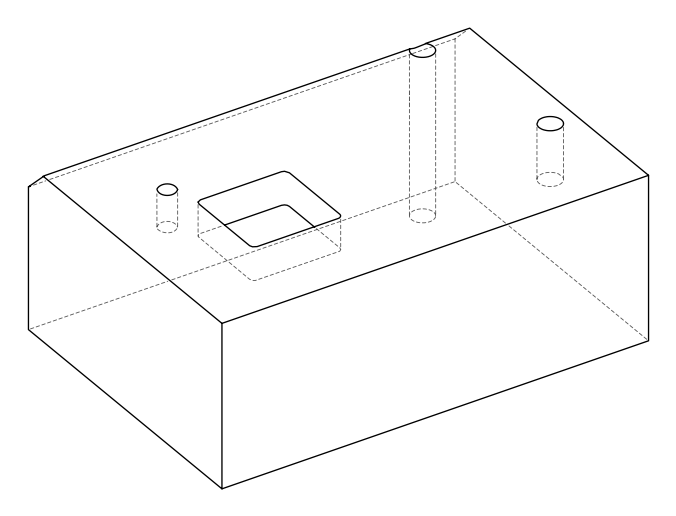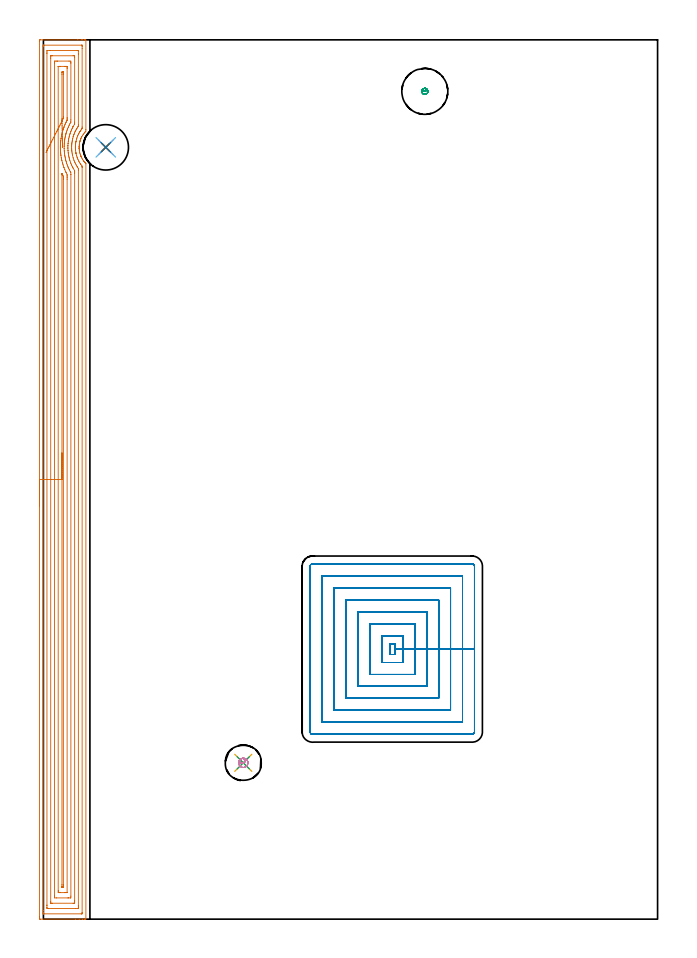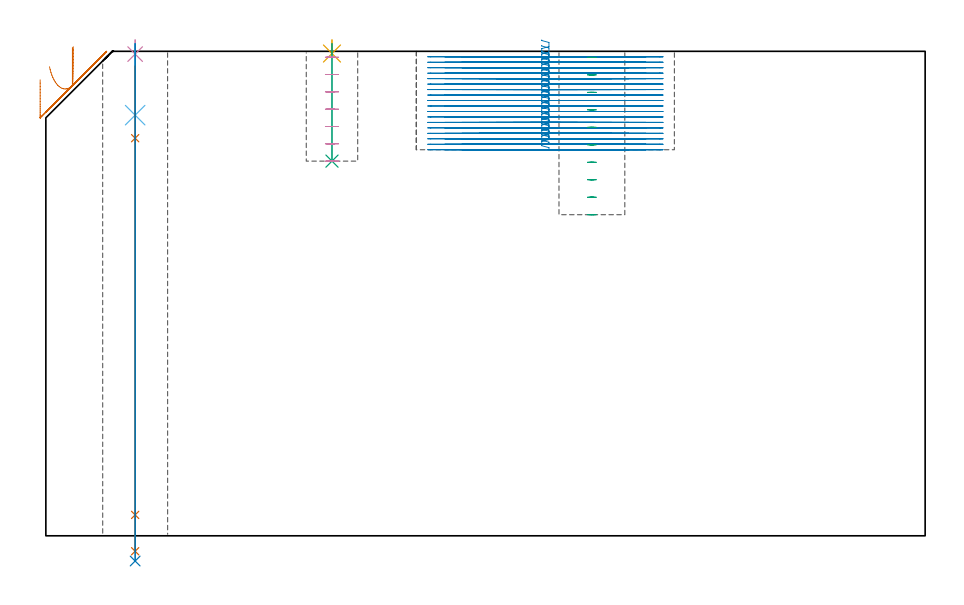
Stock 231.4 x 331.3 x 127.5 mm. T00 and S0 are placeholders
(PLAN: 10 operations, 8 tool changes, 60.2 min)
(1 AREA_MILL | FG_CHAMFER_SURFACE | UGT0205_001 | 18.8 min | 50732 mm3)
(2 MILL_RECTANGULAR_POCKET | POCKET_RECTANGULAR_STRAIGHT | NXT0201_008 | Follow Part, ap 1.5, ae 75% | 39.08 min | 122983 mm3)
(3 MILL_BLIND_HOLE_FROM_SOLID_MATERIAL | STEP1POCKET | UGT0201_133 | Spiral | 0.44 min | 10128 mm3)
(4 SPOT_DRILL | STEP1HOLE | NXT0321_9005460120000 | 0.03 min | 1 mm3)
(5 SPOT_DRILL_1 | STEP1POCKET_1 | NXT0321_9005460120000 | 0.03 min | 3 mm3)
(6 DRILL_BLIND_HOLE_INTO_CENTER | STEP1HOLE | NXT0301_083 | 0.08 min | 1522 mm3)
(7 GUN_DRILL_THROUGH_HOLE | STEP1HOLE | UGT0307_008 | 0.63 min | 10613 mm3)
(8 DRILL_TO_ENLARGE_THROUGH_HOLE | STEP1HOLE | UGT0301_242 | 0.55 min | 17088 mm3)
(9 DRILL_BLIND_HOLE_INTO_CENTER_1 | STEP1POCKET_1 | NXT0301_128 | 0.13 min | 3145 mm3)
(10 MILL_ROUGH_BLIND_HOLE_CONTOUR | STEP1POCKET_1 | NXT0201_010 | Spiral | 0.49 min | 982 mm3)
(TOOL UGT0205_001 | Chamfer Mill 20 x 3 x 45 deg. | D20 FL50 Z2)
(TOOL NXT0201_008 | ENDMILL 6mm [2P460-0600-NA 1630] | D6 FL26 Z6)
(TOOL UGT0201_133 | Carbide End Mill 15.0 | D15 FL30 Z4)
(TOOL NXT0321_9005460120000 | NC Spot Drill, 142deg, 12mm, Carbide, Uncoated | D12 PA142 FL30 Z2)
(TOOL NXT0301_083 | Carbide Drill 11.2mm [860.1-1120-056A1-MM 2214] | D11.2 PA140 FL72 Z2)
(TOOL UGT0307_008 | Gun Drill 11 mm | D11 PA130 FL24 Z1)
(TOOL UGT0301_242 | Twist Drill 17.1 mm | D17.1 PA118 FL130 Z2)
(TOOL NXT0301_128 | Carbide Drill 12mm [861.1-1200-036A1-GP GC34] | D12 PA150 FL37.4 Z2)
(TOOL NXT0201_010 | ENDMILL 10mm [2P460-1000-NA 1630] | D10 FL30 Z6)
(OP 1 AREA_MILL)
G17 G21 G94 G90
T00 M6
G54
G17 G0 G90 X-1.5 Y155.65 S1061 M3
G43 Z137.5 H0
Z120.
G94 G1 Y155.688 Z119.128 F250.
Y155.802 Z118.264
Y155.991 Z117.412
Y156.253 Z116.58
Y156.587 Z115.774
Y156.99 Z115.
Y157.458 Z114.264
Y157.99 Z113.572
Y158.579 Z112.929
Y159.222 Z112.34
Y159.914 Z111.809
Y160.65 Z111.34
Y161.424 Z110.937
Y162.23 Z110.603
Y163.062 Z110.341
Y163.914 Z110.152
Y164.778 Z110.038
Y165.65 Z110.
X-1.499 Y330.667 Z110.001
X-1.497 Y331.078 Z110.002
X-1.492 Y331.29 Z110.005
X-1.093 Y331.3 Z110.404
X12.959 Z124.453
X14.351 Z125.847
X14.715 Z126.21
X15.444 Z126.944
X15.663 Z127.162
X15.833 Y331.298 Z127.326
X15.997 Y331.29 Z127.489
X16. Y331.114 Z127.5
Y297.574
X15.998 Y296.896 Z127.488
X15.897 Y296.785 Z127.392
X15.806 Y296.69 Z127.306
X15.727 Y296.606 Z127.227
X15.357 Y296.166 Z126.855
X15.006 Y295.712 Z126.504
X14.722 Y295.267 Z126.219
X14.46 Y294.818 Z125.958
X14.277 Y294.454 Z125.776
X14.263 Y294.423 Z125.763
X14.109 Y294.084 Z125.607
X14.075 Y293.997 Z125.572
X14.047 Y293.924 Z125.544
X14.006 Y293.808 Z125.503
X13.917 Y293.55 Z125.411
X13.892 Y293.479 Z125.387
X13.85 Y293.346 Z125.349
X13.837 Y293.303 Z125.336
X13.779 Y293.102 Z125.272
X13.757 Y293.031 Z125.251
X13.649 Y292.585 Z125.145
X13.622 Y292.445 Z125.119
X13.579 Y292.208 Z125.072
X13.564 Y292.137 Z125.06
X13.544 Y291.994 Z125.043
X13.503 Y291.69 Z125.003
X13.468 Y291.243 Z124.967
X13.461 Y291.034 Z124.956
Y291.02 Z124.955
X13.451 Y290.796 Z124.95
X13.465 Y290.491 Z124.958
X13.466 Y290.438 Z124.962
X13.467 Y290.419 Z124.963
X13.469 Y290.349 Z124.966
X13.505 Y289.901 Z125.003
X13.527 Y289.734 Z125.026
X13.544 Y289.609 Z125.042
X13.556 Y289.525 Z125.052
X13.563 Y289.466 Z125.061
X13.565 Y289.455 Z125.063
X13.637 Y289.078 Z125.133
X13.65 Y289.007 Z125.147
X13.757 Y288.561 Z125.255
X13.894 Y288.112 Z125.391
X13.946 Y287.962 Z125.443
X14.027 Y287.736 Z125.521
X14.05 Y287.667 Z125.547
X14.08 Y287.588 Z125.58
X14.108 Y287.517 Z125.608
X14.13 Y287.473 Z125.629
X14.221 Y287.289 Z125.717
X14.469 Y286.773 Z125.968
X14.724 Y286.329 Z126.222
X15.011 Y285.879 Z126.51
X15.192 Y285.649 Z126.687
X15.301 Y285.508 Z126.797
X15.364 Y285.426 Z126.862
X15.426 Y285.351 Z126.926
X15.476 Y285.293 Z126.975
X15.593 Y285.156 Z127.089
X15.68 Y285.053 Z127.177
X15.736 Y284.985 Z127.234
X15.895 Y284.817 Z127.392
X15.924 Y284.787 Z127.421
X15.996 Y284.703 Z127.49
X16. Y284.606 Z127.5
Y0.186
X15.997 Y0.01 Z127.489
X15.833 Y0.002 Z127.326
X15.663 Y0. Z127.162
X15.444 Z126.944
X14.715 Z126.21
X13.473 Z124.969
X12.08 Z123.576
X-1.093 Z110.404
X-1.492 Y0.01 Z110.005
X-1.497 Y0.222 Z110.002
X-1.499 Y0.633 Z110.001
X-1.5 Y1.047 Z110.
Y165.65
X-0.086 Z111.414
X-0.085 Y328.746 Z111.415
X-0.084 Y328.878 Z111.416
X-0.079 Y329.257 Z111.421
X-0.068 Y329.29 Z111.432
X0.001 Y329.294 Z111.501
X0.111 Y329.298 Z111.611
X0.249 Y329.3 Z111.749
X14.302 Z125.802
X14.507 Y329.297 Z126.007
X14.543 Y329.295 Z126.043
X14.576 Y329.291 Z126.076
X14.579 Y329.243 Z126.079
X14.584 Y329.012 Z126.084
X14.585 Y328.878 Z126.085
X14.586 Y328.116 Z126.086
X14.585 Y298.469 Z126.085
X14.582 Y298.088 Z126.082
X14.579 Y297.898 Z126.079
X14.573 Y297.86 Z126.073
X14.553 Y297.832 Z126.053
X14.514 Y297.779 Z126.014
X14.355 Y297.574 Z125.855
X14.129 Y297.277 Z125.629
X13.837 Y296.86 Z125.337
X13.766 Y296.752 Z125.266
X13.721 Y296.68 Z125.221
X13.437 Y296.193 Z124.937
X13.219 Y295.786 Z124.719
X13.131 Y295.61 Z124.631
X12.959 Y295.244 Z124.459
X12.855 Y294.997 Z124.355
X12.814 Y294.891 Z124.314
X12.621 Y294.341 Z124.121
X12.516 Y293.997 Z124.016
X12.417 Y293.654 Z123.917
X12.286 Y293.102 Z123.786
X12.265 Y293.008 Z123.765
X12.25 Y292.93 Z123.75
X12.194 Y292.599 Z123.694
X12.135 Y292.208 Z123.635
X12.129 Y292.159 Z123.629
X12.08 Y291.695 Z123.58
X12.056 Y291.338 Z123.556
X12.055 Y291.314 Z123.555
X12.045 Y290.888 Z123.545
X12.048 Y290.452 Z123.548
X12.05 Y290.419 Z123.55
X12.08 Y289.906 Z123.58
X12.122 Y289.525 Z123.622
X12.23 Y288.783 Z123.73
X12.242 Y288.712 Z123.742
X12.256 Y288.63 Z123.756
X12.276 Y288.531 Z123.776
X12.304 Y288.402 Z123.804
X12.475 Y287.736 Z123.975
X12.658 Y287.148 Z124.158
X12.767 Y286.842 Z124.267
X12.959 Y286.369 Z124.459
X13.159 Y285.947 Z124.659
X13.36 Y285.539 Z124.86
X13.643 Y285.053 Z125.143
X13.837 Y284.747 Z125.337
X14.071 Y284.398 Z125.571
X14.579 Y283.725 Z126.079
X14.581 Y283.681 Z126.081
X14.584 Y283.586 Z126.084
X14.585 Y283.396 Z126.085
X14.586 Y283.264 Z126.086
X14.585 Y2.554 Z126.085
X14.584 Y2.422 Z126.084
X14.579 Y2.043 Z126.079
X14.568 Y2.01 Z126.068
X14.499 Y2.006 Z125.999
X14.389 Y2.002 Z125.889
X14.25 Y2. Z125.75
X0.198 Z111.698
X-0.007 Y2.003 Z111.493
X-0.043 Y2.005 Z111.457
X-0.076 Y2.009 Z111.424
X-0.079 Y2.057 Z111.421
X-0.084 Y2.288 Z111.416
X-0.085 Y2.422 Z111.415
X-0.086 Y3.184 Z111.414
Y165.65
X1.328 Z112.828
X1.329 Y326.195 Z112.829
X1.33 Y326.411 Z112.83
X1.335 Y327.09 Z112.835
X1.342 Y327.293 Z112.842
X2.42 Y327.3 Z113.92
X12.753 Y327.299 Z124.253
X12.959 Y327.295 Z124.459
X13.158 Y327.29 Z124.658
X13.164 Y327.09 Z124.664
X13.168 Y326.876 Z124.668
X13.171 Y326.195 Z124.671
Y325.978
Y299.363
X13.17 Y299.148 Z124.67
X13.166 Y298.808 Z124.666
X13.164 Y298.769 Z124.664
X13.145 Y298.736 Z124.645
X13.095 Y298.659 Z124.595
X12.959 Y298.458 Z124.459
X12.617 Y297.922 Z124.117
X12.409 Y297.574 Z123.909
X12.289 Y297.362 Z123.789
X12.08 Y296.98 Z123.58
X11.981 Y296.782 Z123.481
X11.932 Y296.68 Z123.432
X11.705 Y296.168 Z123.205
X11.55 Y295.786 Z123.05
X11.458 Y295.525 Z122.958
X11.242 Y294.891 Z122.742
X11.232 Y294.861 Z122.732
X11.202 Y294.761 Z122.702
X11.045 Y294.156 Z122.545
X11.008 Y293.997 Z122.508
X10.885 Y293.425 Z122.385
X10.825 Y293.102 Z122.325
X10.761 Y292.657 Z122.261
X10.71 Y292.208 Z122.21
X10.677 Y291.849 Z122.177
X10.645 Y291.314 Z122.145
X10.633 Y290.999 Z122.133
X10.64 Y290.419 Z122.14
X10.656 Y290.081 Z122.156
X10.696 Y289.525 Z122.196
X10.74 Y289.101 Z122.24
X10.811 Y288.63 Z122.311
X10.912 Y288.031 Z122.412
X10.974 Y287.736 Z122.474
X11.201 Y286.842 Z122.701
X11.502 Y285.947 Z123.002
X11.706 Y285.434 Z123.206
X11.882 Y285.053 Z123.382
X12.08 Y284.644 Z123.58
X12.335 Y284.158 Z123.835
X12.709 Y283.518 Z124.209
X12.875 Y283.264 Z124.375
X13.162 Y282.837 Z124.662
X13.166 Y282.73 Z124.666
X13.169 Y282.586 Z124.669
X13.171 Y282.369 Z124.671
Y282.153
Y5.105
X13.17 Y4.889 Z124.67
X13.164 Y4.21 Z124.664
X13.158 Y4.007 Z124.658
X12.08 Y4. Z123.58
X1.747 Y4.001 Z113.247
X1.541 Y4.005 Z113.041
X1.342 Y4.01 Z112.842
X1.336 Y4.21 Z112.836
X1.332 Y4.424 Z112.832
X1.329 Y5.105 Z112.829
Y5.322
X1.328 Y165.65 Z112.828
X2.743 Z114.243
Y324.406
X2.746 Y324.968 Z114.246
X2.75 Y325.16 Z114.25
X2.756 Y325.29 Z114.256
X2.859 Y325.293 Z114.359
X3.298 Y325.3 Z114.798
X11.202 Z122.702
X11.641 Y325.292 Z123.141
X11.744 Y325.29 Z123.244
X11.75 Y325.223 Z123.25
X11.753 Y325.148 Z123.253
X11.757 Y324.736 Z123.257
Y300.258
X11.755 Y299.694 Z123.255
X11.753 Y299.61 Z123.253
X11.75 Y299.573 Z123.25
X11.202 Y298.653 Z122.702
X11.137 Y298.536 Z122.637
X11.101 Y298.469 Z122.601
X10.836 Y297.947 Z122.336
X10.661 Y297.574 Z122.161
X10.555 Y297.338 Z122.055
X10.324 Y296.798 Z121.824
X10.291 Y296.713 Z121.791
X10.279 Y296.68 Z121.779
X10.068 Y296.047 Z121.568
X9.983 Y295.786 Z121.483
X9.858 Y295.366 Z121.358
X9.73 Y294.891 Z121.23
X9.673 Y294.659 Z121.173
X9.525 Y293.997 Z121.025
X9.511 Y293.93 Z121.011
X9.446 Y293.581 Z120.946
X9.385 Y293.164 Z120.885
X9.377 Y293.102 Z120.877
X9.296 Y292.36 Z120.796
X9.283 Y292.208 Z120.783
X9.238 Y291.525 Z120.738
X9.229 Y291.314 Z120.729
X9.223 Y290.646 Z120.723
X9.225 Y290.419 Z120.725
X9.26 Y289.714 Z120.76
X9.274 Y289.525 Z120.774
X9.348 Y288.73 Z120.848
X9.361 Y288.63 Z120.861
X9.446 Y288.066 Z120.946
X9.502 Y287.736 Z121.002
X9.514 Y287.666 Z121.014
X9.609 Y287.212 Z121.109
X9.7 Y286.842 Z121.2
X9.789 Y286.492 Z121.289
X9.943 Y285.947 Z121.443
X10.184 Y285.195 Z121.684
X10.235 Y285.053 Z121.735
X10.324 Y284.822 Z121.824
X10.607 Y284.158 Z122.107
X10.861 Y283.611 Z122.361
X11.04 Y283.264 Z122.54
X11.202 Y282.961 Z122.702
X11.75 Y282.012 Z123.25
X11.753 Y281.945 Z123.253
X11.756 Y281.806 Z123.256
X11.757 Y281.475 Z123.257
Y280.91
Y6.894
X11.754 Y6.332 Z123.254
X11.75 Y6.14 Z123.25
X11.744 Y6.01 Z123.244
X11.641 Y6.007 Z123.141
X11.202 Y6. Z122.702
X3.298 Z114.798
X2.859 Y6.007 Z114.359
X2.756 Y6.01 Z114.256
X2.75 Y6.077 Z114.25
X2.747 Y6.152 Z114.247
X2.743 Y6.564 Z114.243
Y165.65
X4.157 Z115.657
Y322.637
X4.176 Y323.29 Z115.676
X4.388 Y323.296 Z115.888
X5.054 Y323.299 Z116.554
X5.263 Y323.3 Z116.763
X9.655 Y323.299 Z121.155
X10.324 Y323.29 Z121.824
X10.342 Y322.618 Z121.842
X10.343 Y322.598 Z121.843
Y301.133
X10.324 Y300.308 Z121.824
X10.309 Y300.272 Z121.809
X10.302 Y300.258 Z121.802
X9.993 Y299.7 Z121.493
X9.814 Y299.363 Z121.314
X9.688 Y299.116 Z121.188
X9.446 Y298.612 Z120.946
X9.401 Y298.514 Z120.901
X9.381 Y298.469 Z120.881
X9.142 Y297.884 Z120.642
X9.02 Y297.574 Z120.52
X8.902 Y297.234 Z120.402
X8.713 Y296.68 Z120.213
X8.677 Y296.568 Z120.177
X8.567 Y296.205 Z120.067
X8.477 Y295.877 Z119.977
X8.453 Y295.786 Z119.953
X8.303 Y295.161 Z119.803
X8.244 Y294.891 Z119.744
X8.146 Y294.425 Z119.646
X8.069 Y293.997 Z119.569
X8.019 Y293.661 Z119.519
X7.949 Y293.102 Z119.449
X7.922 Y292.865 Z119.422
X7.862 Y292.208 Z119.362
X7.85 Y292.044 Z119.35
X7.814 Y291.314 Z119.314
X7.81 Y291.191 Z119.31
X7.809 Y290.419 Z119.309
X7.812 Y290.294 Z119.312
X7.852 Y289.525 Z119.352
X7.864 Y289.347 Z119.364
X7.932 Y288.63 Z119.432
X7.961 Y288.353 Z119.461
X8.056 Y287.736 Z119.556
X8.129 Y287.288 Z119.629
X8.214 Y286.842 Z119.714
X8.371 Y286.147 Z119.871
X8.423 Y285.947 Z119.923
X8.567 Y285.41 Z120.067
X8.674 Y285.053 Z120.174
X8.724 Y284.894 Z120.224
X8.972 Y284.158 Z120.472
X9.246 Y283.468 Z120.746
X9.333 Y283.264 Z120.833
X9.446 Y283.012 Z120.946
X9.757 Y282.369 Z121.257
X10.091 Y281.712 Z121.591
X10.225 Y281.475 Z121.725
X10.324 Y281.297 Z121.824
X10.342 Y280.581 Z121.842
X10.343 Y280.561 Z121.843
Y8.663
X10.324 Y8.01 Z121.824
X10.112 Y8.004 Z121.612
X9.446 Y8.001 Z120.946
X9.237 Y8. Z120.737
X4.845 Y8.001 Z116.345
X4.176 Y8.01 Z115.676
X4.158 Y8.682 Z115.658
X4.157 Y8.702 Z115.657
Y165.65
X5.571 Z117.071
Y321.197
X5.573 Y321.25 Z117.073
X5.575 Y321.281 Z117.075
X5.578 Y321.29 Z117.078
X5.587 Y321.292 Z117.087
X5.701 Y321.297 Z117.201
X5.933 Y321.299 Z117.433
X6.348 Y321.3 Z117.848
X8.105 Z119.605
X8.567 Y321.299 Z120.067
X8.722 Y321.298 Z120.222
X8.845 Y321.294 Z120.345
X8.92 Y321.29 Z120.42
X8.922 Y321.197 Z120.422
X8.926 Y320.829 Z120.426
X8.928 Y320.461 Z120.428
Y302.046
X8.927 Y301.68 Z120.427
X8.922 Y301.152 Z120.422
X8.92 Y301.063 Z120.42
X8.893 Y300.988 Z120.393
X8.536 Y300.29 Z120.036
X8.52 Y300.258 Z120.02
X8.257 Y299.68 Z119.757
X8.117 Y299.363 Z119.617
X7.989 Y299.058 Z119.489
X7.75 Y298.469 Z119.25
X7.733 Y298.424 Z119.233
X7.689 Y298.297 Z119.189
X7.509 Y297.757 Z119.009
X7.45 Y297.574 Z118.95
X7.299 Y297.077 Z118.799
X7.186 Y296.68 Z118.686
X7.106 Y296.379 Z118.606
X6.957 Y295.786 Z118.457
X6.929 Y295.666 Z118.429
X6.811 Y295.124 Z118.311
X6.772 Y294.93 Z118.272
X6.765 Y294.891 Z118.265
X6.648 Y294.163 Z118.148
X6.624 Y293.997 Z118.124
X6.547 Y293.371 Z118.047
X6.518 Y293.102 Z118.018
X6.469 Y292.556 Z117.969
X6.443 Y292.208 Z117.943
X6.417 Y291.715 Z117.917
X6.4 Y291.314 Z117.9
X6.396 Y290.841 Z117.896
X6.397 Y290.419 Z117.897
X6.415 Y289.928 Z117.915
X6.435 Y289.525 Z117.935
X6.474 Y288.974 Z117.974
X6.505 Y288.63 Z118.005
X6.572 Y287.979 Z118.072
X6.607 Y287.736 Z118.107
X6.732 Y286.922 Z118.232
X6.746 Y286.842 Z118.246
X6.811 Y286.488 Z118.311
X6.929 Y285.947 Z118.429
X6.964 Y285.791 Z118.464
X7.155 Y285.053 Z118.655
X7.287 Y284.568 Z118.787
X7.412 Y284.158 Z118.912
X7.689 Y283.295 Z119.189
X7.7 Y283.264 Z119.2
X7.706 Y283.247 Z119.206
X8.068 Y282.369 Z119.568
X8.376 Y281.67 Z119.876
X8.469 Y281.475 Z119.969
X8.567 Y281.273 Z120.067
X8.915 Y280.581 Z120.415
X8.922 Y280.22 Z120.422
X8.927 Y279.686 Z120.427
X8.928 Y279.319 Z120.428
X8.929 Y278.792 Z120.429
Y10.103
X8.927 Y10.051 Z120.427
X8.925 Y10.02 Z120.425
X8.922 Y10.01 Z120.422
X8.913 Y10.008 Z120.413
X8.799 Y10.003 Z120.299
X8.567 Y10.001 Z120.067
X8.152 Y10. Z119.652
X6.395 Z117.895
X5.933 Y10.001 Z117.433
X5.778 Y10.002 Z117.278
X5.655 Y10.006 Z117.155
X5.58 Y10.01 Z117.08
X5.578 Y10.103 Z117.078
X5.574 Y10.471 Z117.074
X5.572 Y10.839 Z117.072
X5.571 Y165.65 Z117.071
X6.985 Z118.485
X6.986 Y280.403 Z118.486
X6.988 Y280.581 Z118.488
X6.992 Y280.909 Z118.492
X7. Y280.982 Z118.5
X7.061 Y280.856 Z118.561
X7.132 Y280.705 Z118.632
X7.189 Y280.581 Z118.689
X7.347 Y280.233 Z118.847
X7.508 Y279.871 Z119.008
X7.511 Y279.686 Z119.011
X7.513 Y279.509 Z119.013
X7.515 Y278.97 Z119.015
Y278.792
X7.514 Y12.977 Z119.014
X7.512 Y12.441 Z119.012
X7.508 Y12.26 Z119.008
X7.499 Y12.01 Z118.999
X7.378 Y12.007 Z118.878
X7.064 Y12.002 Z118.564
X7.013 Y12.006 Z118.513
X6.994 Y12.009 Z118.494
X6.99 Y12.077 Z118.49
X6.987 Y12.26 Z118.487
X6.986 Y12.438 Z118.486
X6.985 Y12.977 Z118.485
Y165.65
Y166.522 Z118.523
Y167.387 Z118.637
Y168.238 Z118.826
Y169.07 Z119.088
Y169.876 Z119.422
Y170.65 Z119.825
Y171.386 Z120.294
Y172.078 Z120.825
Y172.721 Z121.414
Y173.31 Z122.057
Y173.842 Z122.75
Y174.31 Z123.485
Y174.713 Z124.259
Y175.047 Z125.065
Y175.309 Z125.897
Y175.498 Z126.749
Y175.612 Z127.614
Y175.65 Z128.485
G0 Z137.5
X7.213 Y290.866
Z128.716
G1 Y290.884 Z127.844
X7.211 Y290.979 Z126.976
X7.207 Y291.148 Z126.121
X7.201 Y291.391 Z125.283
X7.194 Y291.707 Z124.47
X7.186 Y292.092 Z123.687
X7.175 Y292.544 Z122.941
X7.164 Y293.059 Z122.237
X7.151 Y293.634 Z121.58
X7.136 Y294.263 Z120.977
X7.121 Y294.943 Z120.43
X7.105 Y295.668 Z119.945
X7.087 Y296.432 Z119.525
X7.069 Y297.23 Z119.173
X7.051 Y298.056 Z118.891
X7.032 Y298.903 Z118.683
X7.012 Y299.765 Z118.55
X6.992 Y300.635 Z118.492
X6.99 Y300.75 Z118.49
X6.986 Y300.973 Z118.486
Y301.152
X6.985 Y301.53 Z118.485
X6.986 Y318.323 Z118.486
X6.988 Y318.859 Z118.488
X6.992 Y319.04 Z118.492
X7.001 Y319.29 Z118.501
X7.122 Y319.293 Z118.622
X7.436 Y319.298 Z118.936
X7.487 Y319.294 Z118.987
X7.506 Y319.291 Z119.006
X7.51 Y319.223 Z119.01
X7.513 Y319.04 Z119.013
X7.514 Y318.862 Z119.014
X7.515 Y318.323 Z119.015
X7.514 Y302.224 Z119.014
X7.513 Y302.046 Z119.013
X7.509 Y301.777 Z119.009
X7.508 Y301.712 Z119.008
X7.492 Y301.674 Z118.992
X7.463 Y301.61 Z118.963
X7.148 Y300.953 Z118.648
X7.102 Y300.855 Z118.602
X7.078 Y300.805 Z118.578
X7.037 Y300.722 Z118.537
X6.992 Y300.635 Z118.492
X6.624 Y299.915 Z118.166
X6.243 Y299.172 Z117.91
X5.855 Y298.413 Z117.729
X5.46 Y297.642 Z117.623
X5.063 Y296.866 Z117.592
X4.665 Y296.091 Z117.638
X4.272 Y295.322 Z117.759
X3.884 Y294.565 Z117.955
X3.506 Y293.827 Z118.225
X3.14 Y293.112 Z118.566
X2.789 Y292.426 Z118.975
X2.456 Y291.775 Z119.45
X2.142 Y291.163 Z119.987
X1.851 Y290.595 Z120.582
X1.585 Y290.076 Z121.231
X1.346 Y289.608 Z121.927
X1.135 Y289.197 Z122.667
X0.955 Y288.844 Z123.444
G0 Z137.5
M5
M2
(OP 2 MILL_RECTANGULAR_POCKET)
G17 G21 G94 G90
T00 M6
G54
G17 G0 G90 X130.5 Y100.316 S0 M3
G43 Z137.5 H1
Z130.5
G94 G1 Y99.7 Z130.335 F250.
X132.4 Z129.826
Y103.8 Z128.727
X130.5 Z128.218
Y99.7 Z127.119
X132.4 Z126.61
Y101.75 Z126.061
Y103.8 F500.
X130.5
Y99.7
X132.4
Y101.75
X135.4
Y106.8
X127.5
Y96.7
X135.4
Y101.75
X139.9
Y111.3
X123.
Y92.2
X139.9
Y101.75
X144.4
Y115.8
X118.5
Y87.7
X144.4
Y101.75
X148.9
Y120.3
X114.
Y83.2
X148.9
Y101.75
X153.4
Y124.8
X109.5
Y78.7
X153.4
Y101.75
X157.9
Y129.3
X105.
Y74.2
X157.9
Y101.75
X162.4
Y133.
G3 X161.6 Y133.8 R0.8
G1 X101.3
G3 X100.5 Y133. R0.8
G1 Y70.5
G3 X101.3 Y69.7 R0.8
G1 X161.6
G3 X162.4 Y70.5 R0.8
G1 Y101.75
Y102.75
G0 X130.5 Y100.316 Z129.061
G1 Y99.7 Z128.896 F250.
X132.4 Z128.387
Y103.8 Z127.288
X130.5 Z126.779
Y99.7 Z125.681
X132.4 Z125.171
Y101.75 Z124.622
Y103.8 F500.
X130.5
Y99.7
X132.4
Y101.75
X135.4
Y106.8
X127.5
Y96.7
X135.4
Y101.75
X139.9
Y111.3
X123.
Y92.2
X139.9
Y101.75
X144.4
Y115.8
X118.5
Y87.7
X144.4
Y101.75
X148.9
Y120.3
X114.
Y83.2
X148.9
Y101.75
X153.4
Y124.8
X109.5
Y78.7
X153.4
Y101.75
X157.9
Y129.3
X105.
Y74.2
X157.9
Y101.75
X162.4
Y133.
G3 X161.6 Y133.8 R0.8
G1 X101.3
G3 X100.5 Y133. R0.8
G1 Y70.5
G3 X101.3 Y69.7 R0.8
G1 X161.6
G3 X162.4 Y70.5 R0.8
G1 Y101.75
Y102.75
G0 X130.5 Y100.316 Z127.622
G1 Y99.7 Z127.457 F250.
X132.4 Z126.948
Y103.8 Z125.849
X130.5 Z125.34
Y99.7 Z124.242
X132.4 Z123.733
Y101.75 Z123.183
Y103.8 F500.
X130.5
Y99.7
X132.4
Y101.75
X135.4
Y106.8
X127.5
Y96.7
X135.4
Y101.75
X139.9
Y111.3
X123.
Y92.2
X139.9
Y101.75
X144.4
Y115.8
X118.5
Y87.7
X144.4
Y101.75
X148.9
Y120.3
X114.
Y83.2
X148.9
Y101.75
X153.4
Y124.8
X109.5
Y78.7
X153.4
Y101.75
X157.9
Y129.3
X105.
Y74.2
X157.9
Y101.75
X162.4
Y133.
G3 X161.6 Y133.8 R0.8
G1 X101.3
G3 X100.5 Y133. R0.8
G1 Y70.5
G3 X101.3 Y69.7 R0.8
G1 X161.6
G3 X162.4 Y70.5 R0.8
G1 Y101.75
Y102.75
G0 X130.5 Y100.316 Z126.183
G1 Y99.7 Z126.018 F250.
X132.4 Z125.509
Y103.8 Z124.41
X130.5 Z123.901
Y99.7 Z122.803
X132.4 Z122.294
Y101.75 Z121.744
Y103.8 F500.
X130.5
Y99.7
X132.4
Y101.75
X135.4
Y106.8
X127.5
Y96.7
X135.4
Y101.75
X139.9
Y111.3
X123.
Y92.2
X139.9
Y101.75
X144.4
Y115.8
X118.5
Y87.7
X144.4
Y101.75
X148.9
Y120.3
X114.
Y83.2
X148.9
Y101.75
X153.4
Y124.8
X109.5
Y78.7
X153.4
Y101.75
X157.9
Y129.3
X105.
Y74.2
X157.9
Y101.75
X162.4
Y133.
G3 X161.6 Y133.8 R0.8
G1 X101.3
G3 X100.5 Y133. R0.8
G1 Y70.5
G3 X101.3 Y69.7 R0.8
G1 X161.6
G3 X162.4 Y70.5 R0.8
G1 Y101.75
Y102.75
G0 X130.5 Y100.316 Z124.744
G1 Y99.7 Z124.579 F250.
X132.4 Z124.07
Y103.8 Z122.972
X130.5 Z122.462
Y99.7 Z121.364
X132.4 Z120.855
Y101.75 Z120.305
Y103.8 F500.
X130.5
Y99.7
X132.4
Y101.75
X135.4
Y106.8
X127.5
Y96.7
X135.4
Y101.75
X139.9
Y111.3
X123.
Y92.2
X139.9
Y101.75
X144.4
Y115.8
X118.5
Y87.7
X144.4
Y101.75
X148.9
Y120.3
X114.
Y83.2
X148.9
Y101.75
X153.4
Y124.8
X109.5
Y78.7
X153.4
Y101.75
X157.9
Y129.3
X105.
Y74.2
X157.9
Y101.75
X162.4
Y133.
G3 X161.6 Y133.8 R0.8
G1 X101.3
G3 X100.5 Y133. R0.8
G1 Y70.5
G3 X101.3 Y69.7 R0.8
G1 X161.6
G3 X162.4 Y70.5 R0.8
G1 Y101.75
Y102.75
G0 X130.5 Y100.316 Z123.305
G1 Y99.7 Z123.14 F250.
X132.4 Z122.631
Y103.8 Z121.533
X130.5 Z121.024
Y99.7 Z119.925
X132.4 Z119.416
Y101.75 Z118.867
Y103.8 F500.
X130.5
Y99.7
X132.4
Y101.75
X135.4
Y106.8
X127.5
Y96.7
X135.4
Y101.75
X139.9
Y111.3
X123.
Y92.2
X139.9
Y101.75
X144.4
Y115.8
X118.5
Y87.7
X144.4
Y101.75
X148.9
Y120.3
X114.
Y83.2
X148.9
Y101.75
X153.4
Y124.8
X109.5
Y78.7
X153.4
Y101.75
X157.9
Y129.3
X105.
Y74.2
X157.9
Y101.75
X162.4
Y133.
G3 X161.6 Y133.8 R0.8
G1 X101.3
G3 X100.5 Y133. R0.8
G1 Y70.5
G3 X101.3 Y69.7 R0.8
G1 X161.6
G3 X162.4 Y70.5 R0.8
G1 Y101.75
Y102.75
G0 X130.5 Y100.316 Z121.867
G1 Y99.7 Z121.702 F250.
X132.4 Z121.192
Y103.8 Z120.094
X130.5 Z119.585
Y99.7 Z118.486
X132.4 Z117.977
Y101.75 Z117.428
Y103.8 F500.
X130.5
Y99.7
X132.4
Y101.75
X135.4
Y106.8
X127.5
Y96.7
X135.4
Y101.75
X139.9
Y111.3
X123.
Y92.2
X139.9
Y101.75
X144.4
Y115.8
X118.5
Y87.7
X144.4
Y101.75
X148.9
Y120.3
X114.
Y83.2
X148.9
Y101.75
X153.4
Y124.8
X109.5
Y78.7
X153.4
Y101.75
X157.9
Y129.3
X105.
Y74.2
X157.9
Y101.75
X162.4
Y133.
G3 X161.6 Y133.8 R0.8
G1 X101.3
G3 X100.5 Y133. R0.8
G1 Y70.5
G3 X101.3 Y69.7 R0.8
G1 X161.6
G3 X162.4 Y70.5 R0.8
G1 Y101.75
Y102.75
G0 X130.5 Y100.316 Z120.428
G1 Y99.7 Z120.263 F250.
X132.4 Z119.754
Y103.8 Z118.655
X130.5 Z118.146
Y99.7 Z117.047
X132.4 Z116.538
Y101.75 Z115.989
Y103.8 F500.
X130.5
Y99.7
X132.4
Y101.75
X135.4
Y106.8
X127.5
Y96.7
X135.4
Y101.75
X139.9
Y111.3
X123.
Y92.2
X139.9
Y101.75
X144.4
Y115.8
X118.5
Y87.7
X144.4
Y101.75
X148.9
Y120.3
X114.
Y83.2
X148.9
Y101.75
X153.4
Y124.8
X109.5
Y78.7
X153.4
Y101.75
X157.9
Y129.3
X105.
Y74.2
X157.9
Y101.75
X162.4
Y133.
G3 X161.6 Y133.8 R0.8
G1 X101.3
G3 X100.5 Y133. R0.8
G1 Y70.5
G3 X101.3 Y69.7 R0.8
G1 X161.6
G3 X162.4 Y70.5 R0.8
G1 Y101.75
Y102.75
G0 X130.5 Y100.316 Z118.989
G1 Y99.7 Z118.824 F250.
X132.4 Z118.315
Y103.8 Z117.216
X130.5 Z116.707
Y99.7 Z115.608
X132.4 Z115.099
Y101.75 Z114.55
Y103.8 F500.
X130.5
Y99.7
X132.4
Y101.75
X135.4
Y106.8
X127.5
Y96.7
X135.4
Y101.75
X139.9
Y111.3
X123.
Y92.2
X139.9
Y101.75
X144.4
Y115.8
X118.5
Y87.7
X144.4
Y101.75
X148.9
Y120.3
X114.
Y83.2
X148.9
Y101.75
X153.4
Y124.8
X109.5
Y78.7
X153.4
Y101.75
X157.9
Y129.3
X105.
Y74.2
X157.9
Y101.75
X162.4
Y133.
G3 X161.6 Y133.8 R0.8
G1 X101.3
G3 X100.5 Y133. R0.8
G1 Y70.5
G3 X101.3 Y69.7 R0.8
G1 X161.6
G3 X162.4 Y70.5 R0.8
G1 Y101.75
Y102.75
G0 X130.5 Y100.316 Z117.55
G1 Y99.7 Z117.385 F250.
X132.4 Z116.876
Y103.8 Z115.777
X130.5 Z115.268
Y99.7 Z114.169
X132.4 Z113.66
Y101.75 Z113.111
Y103.8 F500.
X130.5
Y99.7
X132.4
Y101.75
X135.4
Y106.8
X127.5
Y96.7
X135.4
Y101.75
X139.9
Y111.3
X123.
Y92.2
X139.9
Y101.75
X144.4
Y115.8
X118.5
Y87.7
X144.4
Y101.75
X148.9
Y120.3
X114.
Y83.2
X148.9
Y101.75
X153.4
Y124.8
X109.5
Y78.7
X153.4
Y101.75
X157.9
Y129.3
X105.
Y74.2
X157.9
Y101.75
X162.4
Y133.
G3 X161.6 Y133.8 R0.8
G1 X101.3
G3 X100.5 Y133. R0.8
G1 Y70.5
G3 X101.3 Y69.7 R0.8
G1 X161.6
G3 X162.4 Y70.5 R0.8
G1 Y101.75
Y102.75
G0 X130.5 Y100.316 Z116.111
G1 Y99.7 Z115.946 F250.
X132.4 Z115.437
Y103.8 Z114.338
X130.5 Z113.829
Y99.7 Z112.731
X132.4 Z112.221
Y101.75 Z111.672
Y103.8 F500.
X130.5
Y99.7
X132.4
Y101.75
X135.4
Y106.8
X127.5
Y96.7
X135.4
Y101.75
X139.9
Y111.3
X123.
Y92.2
X139.9
Y101.75
X144.4
Y115.8
X118.5
Y87.7
X144.4
Y101.75
X148.9
Y120.3
X114.
Y83.2
X148.9
Y101.75
X153.4
Y124.8
X109.5
Y78.7
X153.4
Y101.75
X157.9
Y129.3
X105.
Y74.2
X157.9
Y101.75
X162.4
Y133.
G3 X161.6 Y133.8 R0.8
G1 X101.3
G3 X100.5 Y133. R0.8
G1 Y70.5
G3 X101.3 Y69.7 R0.8
G1 X161.6
G3 X162.4 Y70.5 R0.8
G1 Y101.75
Y102.75
G0 X130.5 Y100.316 Z114.672
G1 Y99.7 Z114.507 F250.
X132.4 Z113.998
Y103.8 Z112.899
X130.5 Z112.39
Y99.7 Z111.292
X132.4 Z110.783
Y101.75 Z110.233
Y103.8 F500.
X130.5
Y99.7
X132.4
Y101.75
X135.4
Y106.8
X127.5
Y96.7
X135.4
Y101.75
X139.9
Y111.3
X123.
Y92.2
X139.9
Y101.75
X144.4
Y115.8
X118.5
Y87.7
X144.4
Y101.75
X148.9
Y120.3
X114.
Y83.2
X148.9
Y101.75
X153.4
Y124.8
X109.5
Y78.7
X153.4
Y101.75
X157.9
Y129.3
X105.
Y74.2
X157.9
Y101.75
X162.4
Y133.
G3 X161.6 Y133.8 R0.8
G1 X101.3
G3 X100.5 Y133. R0.8
G1 Y70.5
G3 X101.3 Y69.7 R0.8
G1 X161.6
G3 X162.4 Y70.5 R0.8
G1 Y101.75
Y102.75
G0 X130.5 Y100.316 Z113.233
G1 Y99.7 Z113.068 F250.
X132.4 Z112.559
Y103.8 Z111.461
X130.5 Z110.951
Y99.7 Z109.853
X132.4 Z109.344
Y101.75 Z108.794
Y103.8 F500.
X130.5
Y99.7
X132.4
Y101.75
X135.4
Y106.8
X127.5
Y96.7
X135.4
Y101.75
X139.9
Y111.3
X123.
Y92.2
X139.9
Y101.75
X144.4
Y115.8
X118.5
Y87.7
X144.4
Y101.75
X148.9
Y120.3
X114.
Y83.2
X148.9
Y101.75
X153.4
Y124.8
X109.5
Y78.7
X153.4
Y101.75
X157.9
Y129.3
X105.
Y74.2
X157.9
Y101.75
X162.4
Y133.
G3 X161.6 Y133.8 R0.8
G1 X101.3
G3 X100.5 Y133. R0.8
G1 Y70.5
G3 X101.3 Y69.7 R0.8
G1 X161.6
G3 X162.4 Y70.5 R0.8
G1 Y101.75
Y102.75
G0 X130.5 Y100.316 Z111.794
G1 Y99.7 Z111.629 F250.
X132.4 Z111.12
Y103.8 Z110.022
X130.5 Z109.513
Y99.7 Z108.414
X132.4 Z107.905
Y101.75 Z107.356
Y103.8 F500.
X130.5
Y99.7
X132.4
Y101.75
X135.4
Y106.8
X127.5
Y96.7
X135.4
Y101.75
X139.9
Y111.3
X123.
Y92.2
X139.9
Y101.75
X144.4
Y115.8
X118.5
Y87.7
X144.4
Y101.75
X148.9
Y120.3
X114.
Y83.2
X148.9
Y101.75
X153.4
Y124.8
X109.5
Y78.7
X153.4
Y101.75
X157.9
Y129.3
X105.
Y74.2
X157.9
Y101.75
X162.4
Y133.
G3 X161.6 Y133.8 R0.8
G1 X101.3
G3 X100.5 Y133. R0.8
G1 Y70.5
G3 X101.3 Y69.7 R0.8
G1 X161.6
G3 X162.4 Y70.5 R0.8
G1 Y101.75
Y102.75
G0 X130.5 Y100.316 Z110.356
G1 Y99.7 Z110.19 F250.
X132.4 Z109.681
Y103.8 Z108.583
X130.5 Z108.074
Y99.7 Z106.975
X132.4 Z106.466
Y101.75 Z105.917
Y103.8 F500.
X130.5
Y99.7
X132.4
Y101.75
X135.4
Y106.8
X127.5
Y96.7
X135.4
Y101.75
X139.9
Y111.3
X123.
Y92.2
X139.9
Y101.75
X144.4
Y115.8
X118.5
Y87.7
X144.4
Y101.75
X148.9
Y120.3
X114.
Y83.2
X148.9
Y101.75
X153.4
Y124.8
X109.5
Y78.7
X153.4
Y101.75
X157.9
Y129.3
X105.
Y74.2
X157.9
Y101.75
X162.4
Y133.
G3 X161.6 Y133.8 R0.8
G1 X101.3
G3 X100.5 Y133. R0.8
G1 Y70.5
G3 X101.3 Y69.7 R0.8
G1 X161.6
G3 X162.4 Y70.5 R0.8
G1 Y101.75
Y102.75
G0 X130.5 Y100.316 Z108.917
G1 Y99.7 Z108.752 F250.
X132.4 Z108.242
Y103.8 Z107.144
X130.5 Z106.635
Y99.7 Z105.536
X132.4 Z105.027
Y101.75 Z104.478
Y103.8 F500.
X130.5
Y99.7
X132.4
Y101.75
X135.4
Y106.8
X127.5
Y96.7
X135.4
Y101.75
X139.9
Y111.3
X123.
Y92.2
X139.9
Y101.75
X144.4
Y115.8
X118.5
Y87.7
X144.4
Y101.75
X148.9
Y120.3
X114.
Y83.2
X148.9
Y101.75
X153.4
Y124.8
X109.5
Y78.7
X153.4
Y101.75
X157.9
Y129.3
X105.
Y74.2
X157.9
Y101.75
X162.4
Y133.
G3 X161.6 Y133.8 R0.8
G1 X101.3
G3 X100.5 Y133. R0.8
G1 Y70.5
G3 X101.3 Y69.7 R0.8
G1 X161.6
G3 X162.4 Y70.5 R0.8
G1 Y101.75
Y102.75
G0 X130.5 Y100.316 Z107.478
G1 Y99.7 Z107.313 F250.
X132.4 Z106.804
Y103.8 Z105.705
X130.5 Z105.196
Y99.7 Z104.097
X132.4 Z103.588
Y101.75 Z103.039
Y103.8 F500.
X130.5
Y99.7
X132.4
Y101.75
X135.4
Y106.8
X127.5
Y96.7
X135.4
Y101.75
X139.9
Y111.3
X123.
Y92.2
X139.9
Y101.75
X144.4
Y115.8
X118.5
Y87.7
X144.4
Y101.75
X148.9
Y120.3
X114.
Y83.2
X148.9
Y101.75
X153.4
Y124.8
X109.5
Y78.7
X153.4
Y101.75
X157.9
Y129.3
X105.
Y74.2
X157.9
Y101.75
X162.4
Y133.
G3 X161.6 Y133.8 R0.8
G1 X101.3
G3 X100.5 Y133. R0.8
G1 Y70.5
G3 X101.3 Y69.7 R0.8
G1 X161.6
G3 X162.4 Y70.5 R0.8
G1 Y101.75
Y102.75
G0 X130.5 Y100.316 Z106.039
G1 Y99.7 Z105.874 F250.
X132.4 Z105.365
Y103.8 Z104.266
X130.5 Z103.757
Y99.7 Z102.658
X132.4 Z102.149
Y101.75 Z101.6
Y103.8 F500.
X130.5
Y99.7
X132.4
Y101.75
X135.4
Y106.8
X127.5
Y96.7
X135.4
Y101.75
X139.9
Y111.3
X123.
Y92.2
X139.9
Y101.75
X144.4
Y115.8
X118.5
Y87.7
X144.4
Y101.75
X148.9
Y120.3
X114.
Y83.2
X148.9
Y101.75
X153.4
Y124.8
X109.5
Y78.7
X153.4
Y101.75
X157.9
Y129.3
X105.
Y74.2
X157.9
Y101.75
X162.4
Y133.
G3 X161.6 Y133.8 R0.8
G1 X101.3
G3 X100.5 Y133. R0.8
G1 Y70.5
G3 X101.3 Y69.7 R0.8
G1 X161.6
G3 X162.4 Y70.5 R0.8
G1 Y101.75
Y102.75
G0 Z137.5
M5
M2
(OP 3 MILL_BLIND_HOLE_FROM_SOLID_MATERIAL)
G17 G21 G94 G90
T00 M6
G54
G17 G0 G90 X143.7 Y311.9 S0 M3
G43 Z137.5 H0
Z125.9
G94 G3 X144.275 Y312.475 R0.575 F250.
X143.7 Y313.05 R0.575
X142.55 Y311.9 R1.15
X143.7 Y313.05 R-1.15
X143.125 Y312.475 R0.575
X143.7 Y311.9 R0.575
G0 Z121.3
G3 X144.275 Y312.475 R0.575
X143.7 Y313.05 R0.575
X142.55 Y311.9 R1.15
X143.7 Y313.05 R-1.15
X143.125 Y312.475 R0.575
X143.7 Y311.9 R0.575
G0 Z116.7
G3 X144.275 Y312.475 R0.575
X143.7 Y313.05 R0.575
X142.55 Y311.9 R1.15
X143.7 Y313.05 R-1.15
X143.125 Y312.475 R0.575
X143.7 Y311.9 R0.575
G0 Z112.1
G3 X144.275 Y312.475 R0.575
X143.7 Y313.05 R0.575
X142.55 Y311.9 R1.15
X143.7 Y313.05 R-1.15
X143.125 Y312.475 R0.575
X143.7 Y311.9 R0.575
G0 Z107.5
G3 X144.275 Y312.475 R0.575
X143.7 Y313.05 R0.575
X142.55 Y311.9 R1.15
X143.7 Y313.05 R-1.15
X143.125 Y312.475 R0.575
X143.7 Y311.9 R0.575
G0 Z102.9
G3 X144.275 Y312.475 R0.575
X143.7 Y313.05 R0.575
X142.55 Y311.9 R1.15
X143.7 Y313.05 R-1.15
X143.125 Y312.475 R0.575
X143.7 Y311.9 R0.575
G0 Z98.3
G3 X144.275 Y312.475 R0.575
X143.7 Y313.05 R0.575
X142.55 Y311.9 R1.15
X143.7 Y313.05 R-1.15
X143.125 Y312.475 R0.575
X143.7 Y311.9 R0.575
G0 Z93.7
G3 X144.275 Y312.475 R0.575
X143.7 Y313.05 R0.575
X142.55 Y311.9 R1.15
X143.7 Y313.05 R-1.15
X143.125 Y312.475 R0.575
X143.7 Y311.9 R0.575
G0 Z89.1
G3 X144.275 Y312.475 R0.575
X143.7 Y313.05 R0.575
X142.55 Y311.9 R1.15
X143.7 Y313.05 R-1.15
X143.125 Y312.475 R0.575
X143.7 Y311.9 R0.575
G0 Z84.5
G3 X144.275 Y312.475 R0.575
X143.7 Y313.05 R0.575
X142.55 Y311.9 R1.15
X143.7 Y313.05 R-1.15
X143.125 Y312.475 R0.575
X143.7 Y311.9 R0.575
G0 Z137.5
M5
M2
(OP 4 SPOT_DRILL)
G17 G21 G94 G90
T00 M6
G54
G17 G0 G90 X23.5 Y290.8 S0 M3
G43 Z137.5 H0
G94 G81 G98 Z126.764 F250. R130.5
G80
M5
M2
(OP 5 SPOT_DRILL_1)
G17 G21 G94 G90
T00 M6
G54
G17 G0 G90 X75.3 Y58.9 S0 M3
G43 Z137.5 H0
G94 G81 G98 Z126.919 F250. R130.5
G80
M5
M2
(OP 6 DRILL_BLIND_HOLE_INTO_CENTER)
G17 G21 G94 G90
T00 M6
G54
G17 G0 G90 X23.5 Y290.8 S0 M3
G43 Z137.5 H1
G94 G81 G98 Z110.7 F250. R129.5
G80
M5
M2
(OP 7 GUN_DRILL_THROUGH_HOLE)
G17 G21 G94 G90
T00 M6
G54
G17 G0 G90 X23.5 Y290.8 M8
G43 Z137.5 H0
Z123.603
S716 M3
G94 G1 Z104.637 F125. M26
G4 X.084
Z5.5 F250.
G4 X.084
Z-4.065 F125.
G4 X.084
M5
M9
G0 Z123.603
Z137.5
M2
(OP 8 DRILL_TO_ENLARGE_THROUGH_HOLE)
G17 G21 G94 G90
T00 M6
G54
G17 G0 G90 X23.5 Y290.8 S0 M3
G43 Z137.5 H0
G94 G73 G98 Z-6.637 F250. Q16.767 R129.5
G80
M5
M2
(OP 9 DRILL_BLIND_HOLE_INTO_CENTER_1)
G17 G21 G94 G90
T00 M6
G54
G17 G0 G90 X75.3 Y58.9 S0 M3
G43 Z137.5 H1
G94 G81 G98 Z98.6 F250. R129.5
G80
M5
M2
(OP 10 MILL_ROUGH_BLIND_HOLE_CONTOUR)
G17 G21 G94 G90
T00 M6
G54
G17 G0 G90 X75.3 Y58.9 S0 M3
G43 Z137.5 H1
Z125.943
G94 G3 X75.891 Y60.059 R0.73 F250.
X74.271 Y60.316 R1.159
X73.884 Y57.871 R1.75
X74.271 Y60.316 R-1.75
X74.078 Y59.094 R0.875
X75.3 Y58.9 R0.875
G0 Z121.386
G3 X75.891 Y60.059 R0.73
X74.271 Y60.316 R1.159
X73.884 Y57.871 R1.75
X74.271 Y60.316 R-1.75
X74.078 Y59.094 R0.875
X75.3 Y58.9 R0.875
G0 Z116.829
G3 X75.891 Y60.059 R0.73
X74.271 Y60.316 R1.159
X73.884 Y57.871 R1.75
X74.271 Y60.316 R-1.75
X74.078 Y59.094 R0.875
X75.3 Y58.9 R0.875
G0 Z112.271
G3 X75.891 Y60.059 R0.73
X74.271 Y60.316 R1.159
X73.884 Y57.871 R1.75
X74.271 Y60.316 R-1.75
X74.078 Y59.094 R0.875
X75.3 Y58.9 R0.875
G0 Z107.714
G3 X75.891 Y60.059 R0.73
X74.271 Y60.316 R1.159
X73.884 Y57.871 R1.75
X74.271 Y60.316 R-1.75
X74.078 Y59.094 R0.875
X75.3 Y58.9 R0.875
G0 Z103.157
G3 X75.891 Y60.059 R0.73
X74.271 Y60.316 R1.159
X73.884 Y57.871 R1.75
X74.271 Y60.316 R-1.75
X74.078 Y59.094 R0.875
X75.3 Y58.9 R0.875
G0 Z98.6
G3 X75.891 Y60.059 R0.73
X74.271 Y60.316 R1.159
X73.884 Y57.871 R1.75
X74.271 Y60.316 R-1.75
X74.078 Y59.094 R0.875
X75.3 Y58.9 R0.875
G0 Z137.5
M5
M2
